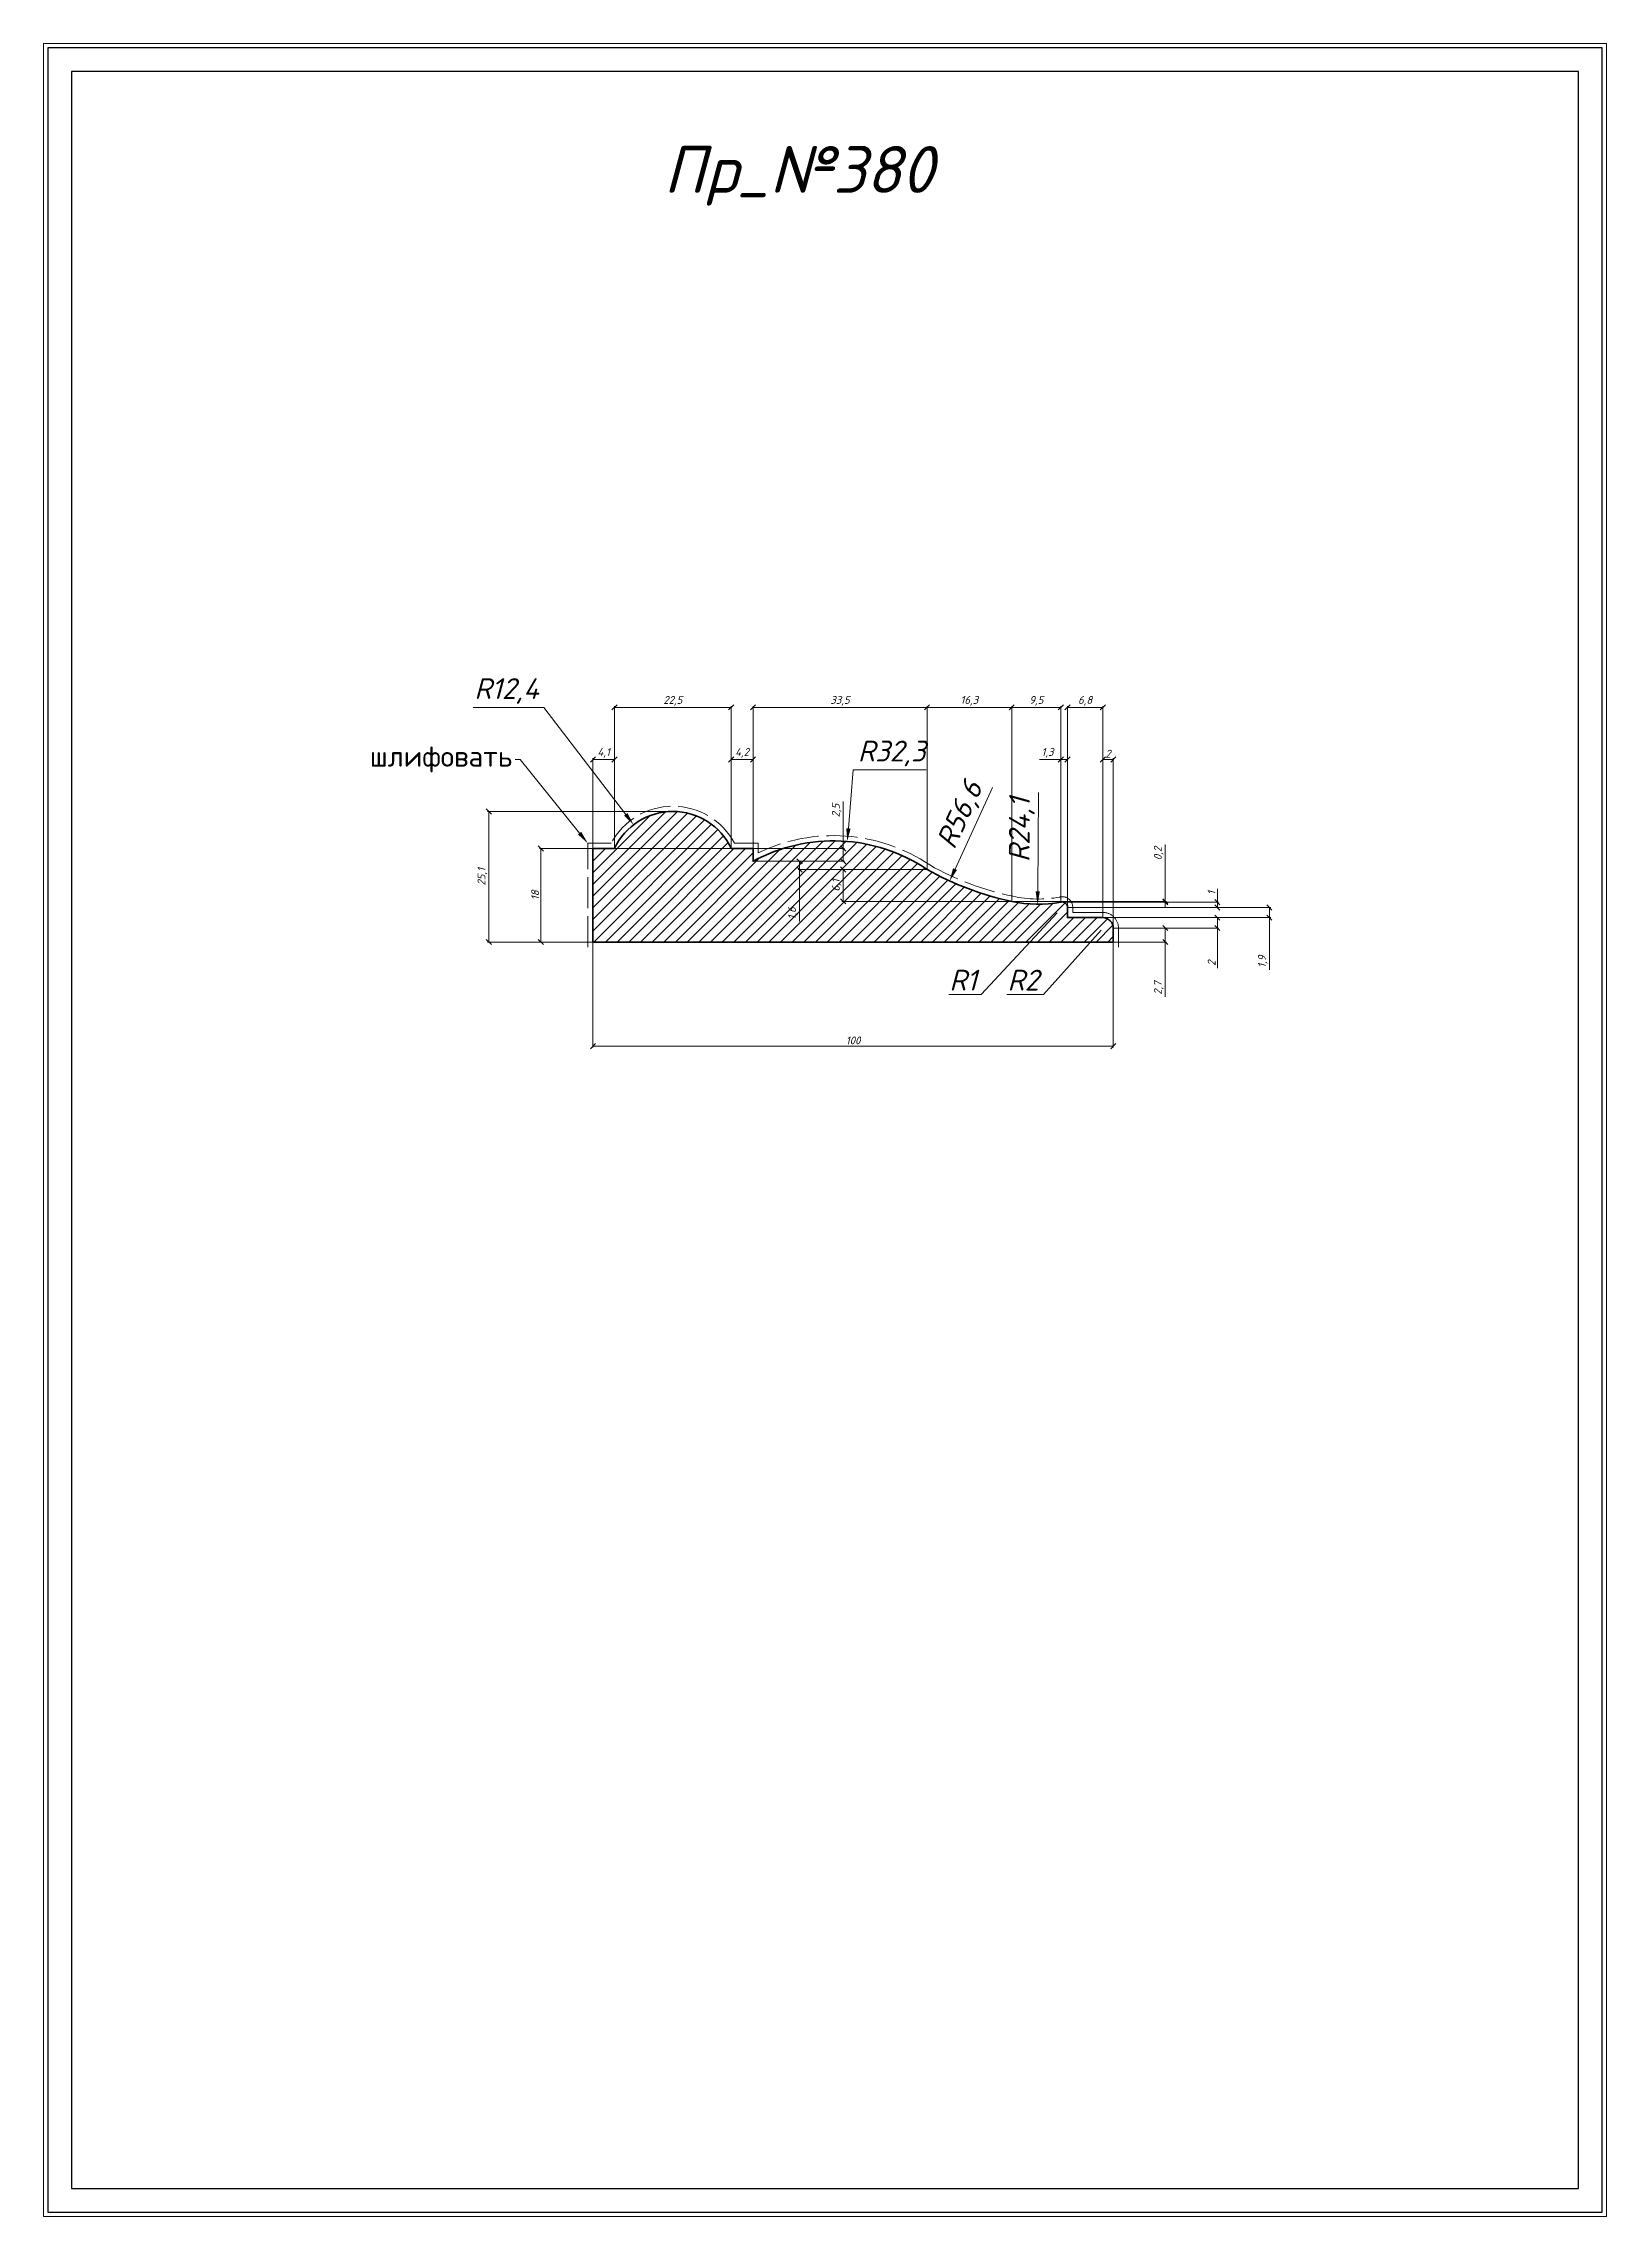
# Model space of a CAD drawing. Header units: millimetres. Extents: x 1588 to 1888, y -6089 to -5672.
import ezdxf
from ezdxf import colors
from ezdxf.entities.mleader import LeaderData, LeaderLine
from ezdxf.math import Vec2, Vec3

# ---------------------------------------------------------------- set-up
doc = ezdxf.new("R2010")
doc.units = ezdxf.units.MM
doc.linetypes.add('ACAD_ISO02W100', pattern=[15, 12, -3])
doc.layers.get('0').update_dxf_attribs({"lineweight": 13})
for name, color, linetype, lineweight in [('Пр_№380', 1, 'Continuous', 35), ('служебный слой ЛИНИИ ПУНКТИРНЫЕ', 7, 'ACAD_ISO02W100', 13), ('служебный слой НАДПИСИ', 7, 'Continuous', 13), ('служебный слой ПОЗИЦИИ', 7, 'Continuous', 13), ('служебный слой РАЗМЕРЫ', 7, 'Continuous', 9), ('служебный слой ШТАМП', 7, 'Continuous', 30), ('служебный слой ШТРИХОВКА', 7, 'Continuous', 5)]:
    doc.layers.add(name, color=color, linetype=linetype, lineweight=lineweight)
doc.styles.add('ЕСКД', font='isocpeur.ttf', dxfattribs={"oblique": 15})
doc.styles.add('ЕСКД штамп_текст', font='isocpeur.ttf')
doc.dimstyles.new('ЕСКД', dxfattribs={"dimtxt": 3.5, "dimasz": 2.5, "dimexe": 0.25, "dimexo": 0, "dimgap": 0.35, "dimtad": 1, "dimdec": 1, "dimzin": 9, "dimtxsty": 'ЕСКД', "dimblk": 'OBLIQUE', "dimcen": 0, "dimclrd": 256, "dimclre": 256, "dimclrt": 256, "dimadec": 1, "dimazin": 0, "dimtfac": 1, "dimtdec": 1, "dimtmove": 0, "dimatfit": 3, "dimldrblk": 'DOTSMALL', "dimfxl": 1, "dimlwd": -1, "dimlwe": -1, "dimarcsym": 0})
doc.dimstyles.new('ЕСКД$4', dxfattribs={"dimtxt": 3.5, "dimasz": 2.5, "dimexe": 0.25, "dimexo": 0, "dimgap": 0.35, "dimtad": 1, "dimtoh": 1, "dimdec": 1, "dimzin": 9, "dimtxsty": 'ЕСКД', "dimblk1": 'OBLIQUE', "dimsah": 1, "dimcen": 0, "dimse1": 1, "dimclrd": 256, "dimclre": 256, "dimclrt": 256, "dimadec": 1, "dimazin": 0, "dimtfac": 1, "dimtdec": 1, "dimtofl": 0, "dimtmove": 0, "dimatfit": 3, "dimldrblk": 'DOTSMALL', "dimfxl": 1, "dimlwd": -1, "dimlwe": -1, "dimarcsym": 2})

# ---------------------------------------------------------------- blocks, each defined once
blk = doc.blocks.new('*D28')
at = {"layer": 'Defpoints', "color": 0, "transparency": 16777216}
for p in [(1778.87, -5813.04, -541.14), (1778.7, -5837.11, -541.14)]:
    blk.add_point(p, dxfattribs=at)
at = {"layer": 'служебный слой РАЗМЕРЫ', "transparency": 16777216}
blk.add_line((1778.85, -5815.64), (1778.72, -5834.61), dxfattribs=at)
blk.add_solid([(1778.3, -5834.61), (1779.13, -5834.62), (1778.7, -5837.11)], dxfattribs=at)
at = {"layer": 'служебный слой РАЗМЕРЫ', "transparency": 16777216, "insert": (1775.65, -5822.8), "char_height": 4, "attachment_point": 5, "rotation": 89.5929, "style": 'ЕСКД'}
blk.add_mtext('R24,1', dxfattribs=at)
blk = doc.blocks.new('_DotSmall')
at = {"color": 0, "linetype": 'ByBlock', "lineweight": -3, "const_width": 0.5}
blk.add_lwpolyline([(-0.0625, 0, 1), (0.0625, 0, 1)], format="xyb", close=True, dxfattribs=at)
blk = doc.blocks.new('_OBLIQUE')
at = {"color": 0, "linetype": 'ByBlock'}
blk.add_line((-0.5, -0.5), (0.5, 0.5), dxfattribs=at)
blk = doc.blocks.new('*D27')
at = {"layer": 'Defpoints', "color": 0, "transparency": 16777216}
for p in [(1742.13, -5825.04, -541.14), (1739.43, -5857.21, -541.14)]:
    blk.add_point(p, dxfattribs=at)
at = {"layer": 'служебный слой РАЗМЕРЫ', "transparency": 16777216}
for p, q in [((1743.28, -5811.29), (1742.34, -5822.55)), ((1757.3, -5811.29), (1743.28, -5811.29))]:
    blk.add_line(p, q, dxfattribs=at)
blk.add_solid([(1741.92, -5822.51), (1742.75, -5822.58), (1742.13, -5825.04)], dxfattribs=at)
at = {"layer": 'служебный слой РАЗМЕРЫ', "transparency": 16777216, "insert": (1750.67, -5808.14), "char_height": 4, "attachment_point": 5, "style": 'ЕСКД'}
blk.add_mtext('R32,3', dxfattribs=at)
blk = doc.blocks.new('*D26')
at = {"layer": 'Defpoints', "color": 0, "transparency": 16777216}
for p in [(1785.34, -5781.12, -541.14), (1761.79, -5832.64, -541.14)]:
    blk.add_point(p, dxfattribs=at)
at = {"layer": 'служебный слой РАЗМЕРЫ', "transparency": 16777216}
blk.add_line((1770.01, -5814.65), (1762.83, -5830.36), dxfattribs=at)
blk.add_solid([(1762.45, -5830.19), (1763.21, -5830.54), (1761.79, -5832.64)], dxfattribs=at)
at = {"layer": 'служебный слой РАЗМЕРЫ', "transparency": 16777216, "insert": (1764.07, -5820.06), "char_height": 4, "attachment_point": 5, "rotation": 65.4369, "style": 'ЕСКД'}
blk.add_mtext('R56,6', dxfattribs=at)
blk = doc.blocks.new('*D25')
at = {"layer": 'Defpoints', "color": 0, "transparency": 16777216}
for p in [(1791.24, -5841.69, -541.14), (1789.91, -5843.18, -541.14)]:
    blk.add_point(p, dxfattribs=at)
at = {"layer": 'служебный слой РАЗМЕРЫ', "transparency": 16777216}
for p, q in [((1779.81, -5854.45), (1790.91, -5842.07)), ((1772.79, -5854.45), (1779.81, -5854.45))]:
    blk.add_line(p, q, dxfattribs=at)
at = {"layer": 'служебный слой РАЗМЕРЫ', "transparency": 16777216, "insert": (1775.92, -5851.7), "char_height": 4, "attachment_point": 5, "style": 'ЕСКД'}
blk.add_mtext('R2', dxfattribs=at)
blk = doc.blocks.new('*D24')
at = {"layer": 'Defpoints', "color": 0, "transparency": 16777216}
for p in [(1782.81, -5838.36, -541.14), (1783.48, -5837.65, -541.14)]:
    blk.add_point(p, dxfattribs=at)
at = {"layer": 'служебный слой РАЗМЕРЫ', "transparency": 16777216}
for p, q in [((1767.86, -5854.45), (1782.43, -5838.77)), ((1761.64, -5854.45), (1767.86, -5854.45))]:
    blk.add_line(p, q, dxfattribs=at)
at = {"layer": 'служебный слой РАЗМЕРЫ', "transparency": 16777216, "insert": (1764.38, -5851.7), "char_height": 4, "attachment_point": 5, "style": 'ЕСКД'}
blk.add_mtext('R1', dxfattribs=at)
blk = doc.blocks.new('*D23')
at = {"layer": 'Defpoints', "color": 0, "transparency": 16777216}
for p in [(1701.06, -5821.83, -541.14), (1708.59, -5831.69, -541.14)]:
    blk.add_point(p, dxfattribs=at)
at = {"layer": 'служебный слой РАЗМЕРЫ', "transparency": 16777216}
for p, q in [((1670.21, -5799.28), (1683.83, -5799.28)), ((1683.83, -5799.28), (1699.54, -5819.84))]:
    blk.add_line(p, q, dxfattribs=at)
blk.add_solid([(1699.87, -5819.59), (1699.21, -5820.09), (1701.06, -5821.83)], dxfattribs=at)
at = {"layer": 'служебный слой РАЗМЕРЫ', "transparency": 16777216, "insert": (1676.64, -5796.13), "char_height": 4, "attachment_point": 5, "style": 'ЕСКД'}
blk.add_mtext('R12,4', dxfattribs=at)
blk = doc.blocks.new('*D22')
at = {"layer": 'Defpoints', "color": 0, "transparency": 16777216}
for p in [(1793.24, -5841.69), (1793.24, -5844.38), (1803.24, -5844.38)]:
    blk.add_point(p, dxfattribs=at)
at = {"layer": 'служебный слой РАЗМЕРЫ', "transparency": 16777216}
for p, q in [((1793.24, -5841.69), (1803.49, -5841.69)), ((1803.24, -5841.69), (1803.24, -5844.38)), ((1793.24, -5844.38), (1803.49, -5844.38)), ((1803.24, -5844.38), (1803.24, -5854.94))]:
    blk.add_line(p, q, dxfattribs=at)
for p, rotation in [((1803.24, -5841.69), 90), ((1803.24, -5844.38), 270)]:
    blk.add_blockref('_OBLIQUE', p, dxfattribs=dict(at, rotation=rotation))
at = {"layer": 'служебный слой РАЗМЕРЫ', "transparency": 16777216, "insert": (1801.99, -5853.23), "char_height": 1.5, "attachment_point": 5, "rotation": 90, "style": 'ЕСКД'}
blk.add_mtext('2,7', dxfattribs=at)
blk = doc.blocks.new('*D21')
at = {"layer": 'Defpoints', "color": 0, "transparency": 16777216}
for p in [(1791.24, -5839.69), (1793.24, -5841.69), (1813.24, -5841.69)]:
    blk.add_point(p, dxfattribs=at)
at = {"layer": 'служебный слой РАЗМЕРЫ', "transparency": 16777216}
for p, q in [((1791.24, -5839.69), (1813.49, -5839.69)), ((1793.24, -5841.69), (1813.49, -5841.69)), ((1813.24, -5839.69), (1813.24, -5841.69)), ((1813.24, -5841.69), (1813.24, -5849.37))]:
    blk.add_line(p, q, dxfattribs=at)
for p, rotation in [((1813.24, -5839.69), 90), ((1813.24, -5841.69), 270)]:
    blk.add_blockref('_OBLIQUE', p, dxfattribs=dict(at, rotation=rotation))
at = {"layer": 'служебный слой РАЗМЕРЫ', "transparency": 16777216, "insert": (1812.14, -5848.44), "char_height": 1.5, "attachment_point": 5, "rotation": 90, "style": 'ЕСКД'}
blk.add_mtext('2', dxfattribs=at)
blk = doc.blocks.new('*D20')
at = {"layer": 'Defpoints', "color": 0, "transparency": 16777216}
for p in [(1784.44, -5837.75), (1784.44, -5839.69), (1823.24, -5839.69)]:
    blk.add_point(p, dxfattribs=at)
at = {"layer": 'служебный слой РАЗМЕРЫ', "transparency": 16777216}
for p, q in [((1784.44, -5837.75), (1823.49, -5837.75)), ((1823.24, -5837.75), (1823.24, -5839.69)), ((1784.44, -5839.69), (1823.49, -5839.69)), ((1823.24, -5839.69), (1823.24, -5849.71))]:
    blk.add_line(p, q, dxfattribs=at)
for p, rotation in [((1823.24, -5837.75), 90), ((1823.24, -5839.69), 270)]:
    blk.add_blockref('_OBLIQUE', p, dxfattribs=dict(at, rotation=rotation))
at = {"layer": 'служебный слой РАЗМЕРЫ', "transparency": 16777216, "insert": (1821.99, -5848.14), "char_height": 1.5, "attachment_point": 5, "rotation": 90, "style": 'ЕСКД'}
blk.add_mtext('1,9', dxfattribs=at)
blk = doc.blocks.new('*D19')
at = {"layer": 'Defpoints', "color": 0, "transparency": 16777216}
for p in [(1783.17, -5836.73), (1784.44, -5837.75), (1813.24, -5836.73)]:
    blk.add_point(p, dxfattribs=at)
at = {"layer": 'служебный слой РАЗМЕРЫ', "transparency": 16777216}
for p, q in [((1813.24, -5836.73), (1813.24, -5834.18)), ((1783.17, -5836.73), (1813.49, -5836.73)), ((1784.44, -5837.75), (1813.49, -5837.75)), ((1813.24, -5837.75), (1813.24, -5836.73))]:
    blk.add_line(p, q, dxfattribs=at)
for p, rotation in [((1813.24, -5836.73), 90), ((1813.24, -5837.75), 270)]:
    blk.add_blockref('_OBLIQUE', p, dxfattribs=dict(at, rotation=rotation))
at = {"layer": 'служебный слой РАЗМЕРЫ', "transparency": 16777216, "insert": (1812.14, -5834.95), "char_height": 1.5, "attachment_point": 5, "rotation": 90, "style": 'ЕСКД'}
blk.add_mtext('1', dxfattribs=at)
blk = doc.blocks.new('*D18')
at = {"layer": 'Defpoints', "color": 0, "transparency": 16777216}
for p in [(1773.72, -5836.56), (1783.17, -5836.73), (1803.24, -5836.73)]:
    blk.add_point(p, dxfattribs=at)
at = {"layer": 'служебный слой РАЗМЕРЫ', "transparency": 16777216}
for p, q in [((1803.24, -5836.56), (1803.24, -5825.65)), ((1773.72, -5836.56), (1803.49, -5836.56)), ((1783.17, -5836.73), (1803.49, -5836.73)), ((1803.24, -5836.73), (1803.24, -5836.56)), ((1803.24, -5836.73), (1803.24, -5837.73))]:
    blk.add_line(p, q, dxfattribs=at)
for p, rotation in [((1803.24, -5836.56), 270), ((1803.24, -5836.73), 90)]:
    blk.add_blockref('_OBLIQUE', p, dxfattribs=dict(at, rotation=rotation))
at = {"layer": 'служебный слой РАЗМЕРЫ', "transparency": 16777216, "insert": (1801.99, -5827.36), "char_height": 1.5, "attachment_point": 5, "rotation": 90, "style": 'ЕСКД'}
blk.add_mtext('0,2', dxfattribs=at)
blk = doc.blocks.new('*D17')
at = {"layer": 'Defpoints', "color": 0, "transparency": 16777216}
for p in [(1757.45, -5830.42), (1741.33, -5836.56), (1773.72, -5836.56)]:
    blk.add_point(p, dxfattribs=at)
at = {"layer": 'служебный слой РАЗМЕРЫ', "transparency": 16777216}
for p, q in [((1757.45, -5830.42), (1741.08, -5830.42)), ((1741.33, -5830.42), (1741.33, -5836.56)), ((1773.72, -5836.56), (1741.08, -5836.56))]:
    blk.add_line(p, q, dxfattribs=at)
for p, rotation in [((1741.33, -5830.42), 90), ((1741.33, -5836.56), 270)]:
    blk.add_blockref('_OBLIQUE', p, dxfattribs=dict(at, rotation=rotation))
at = {"layer": 'служебный слой РАЗМЕРЫ', "transparency": 16777216, "insert": (1740.08, -5833.49), "char_height": 1.5, "attachment_point": 5, "rotation": 90, "style": 'ЕСКД'}
blk.add_mtext('6,1', dxfattribs=at)
blk = doc.blocks.new('*D16')
at = {"layer": 'Defpoints', "color": 0, "transparency": 16777216}
for p in [(1724, -5828.86), (1732.92, -5830.42), (1757.45, -5830.42)]:
    blk.add_point(p, dxfattribs=at)
at = {"layer": 'служебный слой РАЗМЕРЫ', "transparency": 16777216}
for p, q in [((1724, -5828.86), (1733.17, -5828.86)), ((1732.92, -5828.86), (1732.92, -5830.42)), ((1757.45, -5830.42), (1732.67, -5830.42)), ((1732.92, -5830.42), (1732.92, -5840.43))]:
    blk.add_line(p, q, dxfattribs=at)
for p, rotation in [((1732.92, -5828.86), 90), ((1732.92, -5830.42), 270)]:
    blk.add_blockref('_OBLIQUE', p, dxfattribs=dict(at, rotation=rotation))
at = {"layer": 'служебный слой РАЗМЕРЫ', "transparency": 16777216, "insert": (1731.67, -5838.87), "char_height": 1.5, "attachment_point": 5, "rotation": 90, "style": 'ЕСКД'}
blk.add_mtext('1,6', dxfattribs=at)
blk = doc.blocks.new('*D15')
at = {"layer": 'Defpoints', "color": 0, "transparency": 16777216}
for p in [(1697.37, -5826.4), (1724, -5828.86), (1741.33, -5828.86)]:
    blk.add_point(p, dxfattribs=at)
at = {"layer": 'служебный слой РАЗМЕРЫ', "transparency": 16777216}
for p, q in [((1741.33, -5826.4), (1741.33, -5817.4)), ((1697.37, -5826.4), (1741.58, -5826.4)), ((1724, -5828.86), (1741.58, -5828.86)), ((1741.33, -5828.86), (1741.33, -5826.4))]:
    blk.add_line(p, q, dxfattribs=at)
for p, rotation in [((1741.33, -5826.4), 90), ((1741.33, -5828.86), 270)]:
    blk.add_blockref('_OBLIQUE', p, dxfattribs=dict(at, rotation=rotation))
at = {"layer": 'служебный слой РАЗМЕРЫ', "transparency": 16777216, "insert": (1740.08, -5819.11), "char_height": 1.5, "attachment_point": 5, "rotation": 90, "style": 'ЕСКД'}
blk.add_mtext('2,5', dxfattribs=at)
blk = doc.blocks.new('*D13')
at = {"layer": 'Defpoints', "color": 0, "transparency": 16777216}
for p in [(1793.24, -5809.28), (1791.24, -5839.69), (1793.24, -5843.04)]:
    blk.add_point(p, dxfattribs=at)
at = {"layer": 'служебный слой РАЗМЕРЫ', "transparency": 16777216}
for p, q in [((1791.24, -5839.69), (1791.24, -5809.03)), ((1791.24, -5809.28), (1793.24, -5809.28)), ((1793.24, -5843.04), (1793.24, -5809.03))]:
    blk.add_line(p, q, dxfattribs=at)
at = {"layer": 'служебный слой РАЗМЕРЫ', "transparency": 16777216, "rotation": 180}
blk.add_blockref('_OBLIQUE', (1791.24, -5809.28), dxfattribs=at)
at = {"layer": 'служебный слой РАЗМЕРЫ', "transparency": 16777216}
blk.add_blockref('_OBLIQUE', (1793.24, -5809.28), dxfattribs=at)
at = {"layer": 'служебный слой РАЗМЕРЫ', "transparency": 16777216, "insert": (1792.24, -5808.18), "char_height": 1.5, "attachment_point": 5, "style": 'ЕСКД'}
blk.add_mtext('2', dxfattribs=at)
blk = doc.blocks.new('*D12')
at = {"layer": 'Defpoints', "color": 0, "transparency": 16777216}
for p in [(1791.24, -5799.28), (1784.44, -5838.72), (1791.24, -5839.69)]:
    blk.add_point(p, dxfattribs=at)
at = {"layer": 'служебный слой РАЗМЕРЫ', "transparency": 16777216}
for p, q in [((1784.44, -5838.72), (1784.44, -5799.03)), ((1784.44, -5799.28), (1791.24, -5799.28)), ((1791.24, -5839.69), (1791.24, -5799.03))]:
    blk.add_line(p, q, dxfattribs=at)
at = {"layer": 'служебный слой РАЗМЕРЫ', "transparency": 16777216, "rotation": 180}
blk.add_blockref('_OBLIQUE', (1784.44, -5799.28), dxfattribs=at)
at = {"layer": 'служебный слой РАЗМЕРЫ', "transparency": 16777216}
blk.add_blockref('_OBLIQUE', (1791.24, -5799.28), dxfattribs=at)
at = {"layer": 'служебный слой РАЗМЕРЫ', "transparency": 16777216, "insert": (1787.84, -5798.03), "char_height": 1.5, "attachment_point": 5, "style": 'ЕСКД'}
blk.add_mtext('6,8', dxfattribs=at)
blk = doc.blocks.new('*D11')
at = {"layer": 'Defpoints', "color": 0, "transparency": 16777216}
for p in [(1783.17, -5809.28), (1783.17, -5836.73, -541.14), (1784.44, -5837.75)]:
    blk.add_point(p, dxfattribs=at)
at = {"layer": 'служебный слой РАЗМЕРЫ', "transparency": 16777216}
for p, q in [((1783.17, -5809.28), (1779.05, -5809.28)), ((1783.17, -5836.73), (1783.17, -5809.03)), ((1784.44, -5809.28), (1783.17, -5809.28)), ((1784.44, -5837.75), (1784.44, -5809.03))]:
    blk.add_line(p, q, dxfattribs=at)
at = {"layer": 'служебный слой РАЗМЕРЫ', "transparency": 16777216, "rotation": 180}
blk.add_blockref('_OBLIQUE', (1783.17, -5809.28), dxfattribs=at)
at = {"layer": 'служебный слой РАЗМЕРЫ', "transparency": 16777216}
blk.add_blockref('_OBLIQUE', (1784.44, -5809.28), dxfattribs=at)
at = {"layer": 'служебный слой РАЗМЕРЫ', "transparency": 16777216, "insert": (1780.61, -5808.03), "char_height": 1.5, "attachment_point": 5, "style": 'ЕСКД'}
blk.add_mtext('1,3', dxfattribs=at)
blk = doc.blocks.new('*D10')
at = {"layer": 'Defpoints', "color": 0, "transparency": 16777216}
for p in [(1783.17, -5799.28), (1773.72, -5836.56), (1783.17, -5836.73)]:
    blk.add_point(p, dxfattribs=at)
at = {"layer": 'служебный слой РАЗМЕРЫ', "transparency": 16777216}
for p, q in [((1773.72, -5836.56), (1773.72, -5799.03)), ((1773.72, -5799.28), (1783.17, -5799.28)), ((1783.17, -5836.73), (1783.17, -5799.03))]:
    blk.add_line(p, q, dxfattribs=at)
at = {"layer": 'служебный слой РАЗМЕРЫ', "transparency": 16777216, "rotation": 180}
blk.add_blockref('_OBLIQUE', (1773.72, -5799.28), dxfattribs=at)
at = {"layer": 'служебный слой РАЗМЕРЫ', "transparency": 16777216}
blk.add_blockref('_OBLIQUE', (1783.17, -5799.28), dxfattribs=at)
at = {"layer": 'служебный слой РАЗМЕРЫ', "transparency": 16777216, "insert": (1778.45, -5798.03), "char_height": 1.5, "attachment_point": 5, "style": 'ЕСКД'}
blk.add_mtext('9,5', dxfattribs=at)
blk = doc.blocks.new('*D9')
at = {"layer": 'Defpoints', "color": 0, "transparency": 16777216}
for p in [(1773.72, -5799.28), (1757.45, -5830.42), (1773.72, -5836.56)]:
    blk.add_point(p, dxfattribs=at)
at = {"layer": 'служебный слой РАЗМЕРЫ', "transparency": 16777216}
for p, q in [((1757.45, -5830.42), (1757.45, -5799.03)), ((1757.45, -5799.28), (1773.72, -5799.28)), ((1773.72, -5836.56), (1773.72, -5799.03))]:
    blk.add_line(p, q, dxfattribs=at)
at = {"layer": 'служебный слой РАЗМЕРЫ', "transparency": 16777216, "rotation": 180}
blk.add_blockref('_OBLIQUE', (1757.45, -5799.28), dxfattribs=at)
at = {"layer": 'служебный слой РАЗМЕРЫ', "transparency": 16777216}
blk.add_blockref('_OBLIQUE', (1773.72, -5799.28), dxfattribs=at)
at = {"layer": 'служебный слой РАЗМЕРЫ', "transparency": 16777216, "insert": (1765.58, -5798.03), "char_height": 1.5, "attachment_point": 5, "style": 'ЕСКД'}
blk.add_mtext('16,3', dxfattribs=at)
blk = doc.blocks.new('*D8')
at = {"layer": 'Defpoints', "color": 0, "transparency": 16777216}
for p in [(1757.45, -5799.28), (1724, -5826.4), (1757.45, -5830.42)]:
    blk.add_point(p, dxfattribs=at)
at = {"layer": 'служебный слой РАЗМЕРЫ', "transparency": 16777216}
for p, q in [((1724, -5826.4), (1724, -5799.03)), ((1724, -5799.28), (1757.45, -5799.28)), ((1757.45, -5830.42), (1757.45, -5799.03))]:
    blk.add_line(p, q, dxfattribs=at)
at = {"layer": 'служебный слой РАЗМЕРЫ', "transparency": 16777216, "rotation": 180}
blk.add_blockref('_OBLIQUE', (1724, -5799.28), dxfattribs=at)
at = {"layer": 'служебный слой РАЗМЕРЫ', "transparency": 16777216}
blk.add_blockref('_OBLIQUE', (1757.45, -5799.28), dxfattribs=at)
at = {"layer": 'служебный слой РАЗМЕРЫ', "transparency": 16777216, "insert": (1740.72, -5798.03), "char_height": 1.5, "attachment_point": 5, "style": 'ЕСКД'}
blk.add_mtext('33,5', dxfattribs=at)
blk = doc.blocks.new('*D7')
at = {"layer": 'Defpoints', "color": 0, "transparency": 16777216}
for p in [(1724, -5809.28), (1719.82, -5826.4), (1724, -5826.4)]:
    blk.add_point(p, dxfattribs=at)
at = {"layer": 'служебный слой РАЗМЕРЫ', "transparency": 16777216}
for p, q in [((1719.82, -5826.4), (1719.82, -5809.03)), ((1719.82, -5809.28), (1724, -5809.28)), ((1724, -5826.4), (1724, -5809.03))]:
    blk.add_line(p, q, dxfattribs=at)
at = {"layer": 'служебный слой РАЗМЕРЫ', "transparency": 16777216, "rotation": 180}
blk.add_blockref('_OBLIQUE', (1719.82, -5809.28), dxfattribs=at)
at = {"layer": 'служебный слой РАЗМЕРЫ', "transparency": 16777216}
blk.add_blockref('_OBLIQUE', (1724, -5809.28), dxfattribs=at)
at = {"layer": 'служебный слой РАЗМЕРЫ', "transparency": 16777216, "insert": (1721.91, -5808.03), "char_height": 1.5, "attachment_point": 5, "style": 'ЕСКД'}
blk.add_mtext('4,2', dxfattribs=at)
blk = doc.blocks.new('*D6')
at = {"layer": 'Defpoints', "color": 0, "transparency": 16777216}
for p in [(1719.82, -5799.28), (1697.37, -5826.4), (1719.82, -5826.4)]:
    blk.add_point(p, dxfattribs=at)
at = {"layer": 'служебный слой РАЗМЕРЫ', "transparency": 16777216}
for p, q in [((1697.37, -5826.4), (1697.37, -5799.03)), ((1697.37, -5799.28), (1719.82, -5799.28)), ((1719.82, -5826.4), (1719.82, -5799.03))]:
    blk.add_line(p, q, dxfattribs=at)
at = {"layer": 'служебный слой РАЗМЕРЫ', "transparency": 16777216, "rotation": 180}
blk.add_blockref('_OBLIQUE', (1697.37, -5799.28), dxfattribs=at)
at = {"layer": 'служебный слой РАЗМЕРЫ', "transparency": 16777216}
blk.add_blockref('_OBLIQUE', (1719.82, -5799.28), dxfattribs=at)
at = {"layer": 'служебный слой РАЗМЕРЫ', "transparency": 16777216, "insert": (1708.59, -5798.03), "char_height": 1.5, "attachment_point": 5, "style": 'ЕСКД'}
blk.add_mtext('22,5', dxfattribs=at)
blk = doc.blocks.new('*D5')
at = {"layer": 'Defpoints', "color": 0, "transparency": 16777216}
for p in [(1697.37, -5809.28), (1693.24, -5826.4), (1697.37, -5826.4)]:
    blk.add_point(p, dxfattribs=at)
at = {"layer": 'служебный слой РАЗМЕРЫ', "transparency": 16777216}
for p, q in [((1693.24, -5826.4), (1693.24, -5809.03)), ((1693.24, -5809.28), (1697.37, -5809.28)), ((1697.37, -5826.4), (1697.37, -5809.03))]:
    blk.add_line(p, q, dxfattribs=at)
at = {"layer": 'служебный слой РАЗМЕРЫ', "transparency": 16777216, "rotation": 180}
blk.add_blockref('_OBLIQUE', (1693.24, -5809.28), dxfattribs=at)
at = {"layer": 'служебный слой РАЗМЕРЫ', "transparency": 16777216}
blk.add_blockref('_OBLIQUE', (1697.37, -5809.28), dxfattribs=at)
at = {"layer": 'служебный слой РАЗМЕРЫ', "transparency": 16777216, "insert": (1695.31, -5808.03), "char_height": 1.5, "attachment_point": 5, "style": 'ЕСКД'}
blk.add_mtext('4,1', dxfattribs=at)
blk = doc.blocks.new('*D4')
at = {"layer": 'Defpoints', "color": 0, "transparency": 16777216}
for p in [(1673.24, -5819.28), (1708.59, -5819.28), (1693.24, -5844.38)]:
    blk.add_point(p, dxfattribs=at)
at = {"layer": 'служебный слой РАЗМЕРЫ', "transparency": 16777216}
for p, q in [((1708.59, -5819.28), (1672.99, -5819.28)), ((1673.24, -5844.38), (1673.24, -5819.28)), ((1693.24, -5844.38), (1672.99, -5844.38))]:
    blk.add_line(p, q, dxfattribs=at)
for p, rotation in [((1673.24, -5819.28), 90), ((1673.24, -5844.38), 270)]:
    blk.add_blockref('_OBLIQUE', p, dxfattribs=dict(at, rotation=rotation))
at = {"layer": 'служебный слой РАЗМЕРЫ', "transparency": 16777216, "insert": (1671.99, -5831.83), "char_height": 1.5, "attachment_point": 5, "rotation": 90, "style": 'ЕСКД'}
blk.add_mtext('25,1', dxfattribs=at)

msp = doc.modelspace()

# ---------------------------------------------------------------- hatches: boundary and pattern name
at = {"layer": 'служебный слой ШТРИХОВКА'}
h = msp.add_hatch(dxfattribs=at)
h.set_pattern_fill('ANSI31', color=256, scale=0.5, style=0)
h.set_pattern_definition([(45, (-0.8108, -1701.4085), (-1.122532, 1.122532), [])])
h.paths.add_polyline_path([(1757.45, -5830.42, 0.279621), (1724, -5828.86), (1724, -5826.4), (1719.82, -5826.4, 0.634268), (1697.37, -5826.4), (1693.24, -5826.4), (1693.24, -5844.38), (1793.24, -5844.38), (1793.24, -5841.69, 0.414214), (1791.24, -5839.69), (1784.44, -5839.69), (1784.44, -5837.75, 0.542923), (1783.17, -5836.73, -0.099157), (1773.72, -5836.56, -0.077209)])
h.paths.add_polyline_path([(1733.97, -5842.97), (1733.97, -5834.77), (1724.37, -5834.77), (1724.37, -5842.97)], flags=24)
h.paths.add_polyline_path([(1742.38, -5837.59), (1742.38, -5829.39), (1732.78, -5829.39), (1732.78, -5837.59)], flags=24)

# ---------------------------------------------------------------- linework, layer by layer
at = {"layer": 'Пр_№380', "elevation": -541.14}
msp.add_lwpolyline([(1693.24, -5844.38), (1693.24, -5826.4), (1697.37, -5826.4, -0.634268), (1719.82, -5826.4), (1724, -5826.4), (1724, -5828.86, -0.279621), (1757.45, -5830.42, 0.077209), (1773.72, -5836.56, 0.099157), (1783.17, -5836.73, -0.542923), (1784.44, -5837.75), (1784.44, -5839.69), (1791.24, -5839.69, -0.414214), (1793.24, -5841.69), (1793.24, -5844.38)], format="xyb", close=True, dxfattribs=at)
at = {"layer": 'служебный слой ЛИНИИ ПУНКТИРНЫЕ', "ltscale": 0.5, "elevation": -541.14}
msp.add_lwpolyline([(1692.24, -5845.38), (1692.24, -5825.4), (1696.75, -5825.4, -0.60121), (1720.44, -5825.4), (1725, -5825.4), (1725, -5827.22, -0.265898), (1757.97, -5829.57, 0.077057), (1773.93, -5835.58, 0.098599), (1782.94, -5835.75, -0.519937), (1785.44, -5837.79), (1785.44, -5838.69), (1791.24, -5838.69, -0.414214), (1794.24, -5841.69), (1794.24, -5845.38)], format="xyb", dxfattribs=at)
at = {"layer": 'служебный слой ШТАМП', "color": 6, "lineweight": 5, "ltscale": 100}
msp.add_lwpolyline([(1888.04, -5671.69), (1587.63, -5671.69), (1587.63, -6089.32), (1888.04, -6089.32)], close=True, dxfattribs=at)
at = {"layer": 'служебный слой ШТАМП', "color": 7, "ltscale": 100}
for points in [[(1887.18, -5672.55), (1588.5, -5672.55), (1588.5, -6088.46), (1887.18, -6088.46)], [(1882.65, -5677.08), (1593.03, -5677.08), (1593.03, -6083.93), (1882.65, -6083.93)]]:
    msp.add_lwpolyline(points, close=True, dxfattribs=at)

# ---------------------------------------------------------------- texts
at = {"layer": 'служебный слой НАДПИСИ', "style": 'ЕСКД', "oblique": 15}
msp.add_text('Пр_№380', height=9, dxfattribs=at).set_placement((1706.81, -5700.4))

# ---------------------------------------------------------------- dimensions: what is measured, and where the dimension line sits
at = {"layer": 'служебный слой РАЗМЕРЫ'}
for center, mpoint, picture, middle in [((1785.34, -5781.12, -541.14), (1761.79, -5832.64, -541.14), '*D26', (1766.94, -5821.37)), ((1708.59, -5831.69, -541.14), (1701.06, -5821.83, -541.14), '*D23', (1676.64, -5799.28)), ((1739.43, -5857.21, -541.14), (1742.13, -5825.04, -541.14), '*D27', (1750.67, -5811.29)), ((1778.87, -5813.04, -541.14), (1778.7, -5837.11, -541.14), '*D28', (1778.8, -5822.82)), ((1783.48, -5837.65, -541.14), (1782.81, -5838.36, -541.14), '*D24', (1764.38, -5854.45)), ((1791.24, -5841.69, -541.14), (1789.91, -5843.18, -541.14), '*D25', (1775.92, -5854.45))]:
    dim = msp.add_radius_dim(center=center, mpoint=mpoint, dimstyle='ЕСКД$4', override={"dimtxt": 4, "dimasz": 2.5, "dimgap": 0.75}, dxfattribs=at)
    dim.commit()
    dim.dimension.update_dxf_attribs({"geometry": picture, "text_midpoint": middle, "dimtype": 132})
for base, p1, p2, picture, middle in [((1719.8191, -5799.2781), (1697.3661, -5826.3987), (1719.8191, -5826.3987), '*D6', (1708.5926, -5798.0281)), ((1757.4462, -5799.2781), (1723.9951, -5826.3987), (1757.4462, -5830.4199), '*D8', (1740.7207, -5798.0281)), ((1773.72, -5799.28), (1757.45, -5830.42), (1773.72, -5836.56), '*D9', (1765.58, -5798.03)), ((1783.1738, -5799.2781), (1773.7176, -5836.5574), (1783.1738, -5836.7279), '*D10', (1778.4457, -5798.0281)), ((1791.24, -5799.28), (1784.44, -5838.72), (1791.24, -5839.69), '*D12', (1787.84, -5798.03)), ((1697.37, -5809.28), (1693.24, -5826.4), (1697.37, -5826.4), '*D5', (1695.31, -5808.03)), ((1724, -5809.28), (1719.82, -5826.4), (1724, -5826.4), '*D7', (1721.91, -5808.03)), ((1783.17, -5809.28), (1784.44, -5837.75), (1783.17, -5836.73, -541.14), '*D11', (1780.61, -5808.03)), ((1793.24, -5809.28), (1791.24, -5839.69), (1793.24, -5843.04), '*D13', (1792.24, -5808.18))]:
    dim = msp.add_linear_dim(base=base, p1=p1, p2=p2, dimstyle='ЕСКД', override={"dimtxt": 1.5, "dimasz": 1}, dxfattribs=at)
    dim.commit()
    dim.dimension.update_dxf_attribs({"geometry": picture, "text_midpoint": middle})
for base, p1, p2, picture, middle in [((1741.33, -5828.86), (1697.37, -5826.4), (1724, -5828.86), '*D15', (1741.33, -5819.11)), ((1803.24, -5836.73), (1773.72, -5836.56), (1783.17, -5836.73), '*D18', (1803.24, -5827.36)), ((1732.92, -5830.42), (1724, -5828.86), (1757.45, -5830.42), '*D16', (1732.92, -5838.87)), ((1741.33, -5836.56), (1757.45, -5830.42), (1773.72, -5836.56), '*D17', (1741.33, -5833.49)), ((1823.24, -5839.69), (1784.44, -5837.75), (1784.44, -5839.69), '*D20', (1823.24, -5848.14)), ((1813.24, -5841.69), (1791.24, -5839.69), (1793.24, -5841.69), '*D21', (1813.24, -5848.44)), ((1803.24, -5844.38), (1793.24, -5841.69), (1793.24, -5844.38), '*D22', (1803.24, -5853.23))]:
    dim = msp.add_linear_dim(base=base, p1=p1, p2=p2, angle=90, dimstyle='ЕСКД', override={"dimtxt": 1.5, "dimasz": 1}, dxfattribs=at)
    dim.commit()
    dim.dimension.update_dxf_attribs({"geometry": picture, "text_midpoint": middle, "dimtype": 128})
for base, p1, p2, picture, middle in [((1673.24, -5819.28), (1693.24, -5844.38), (1708.59, -5819.28), '*D4', (1671.99, -5831.83)), ((1813.24, -5836.73), (1784.44, -5837.75), (1783.17, -5836.73), '*D19', (1812.14, -5834.95))]:
    dim = msp.add_linear_dim(base=base, p1=p1, p2=p2, angle=90, dimstyle='ЕСКД', override={"dimtxt": 1.5, "dimasz": 1}, dxfattribs=at)
    dim.commit()
    dim.dimension.update_dxf_attribs({"geometry": picture, "text_midpoint": middle})
msp.add_linear_dim(base=(1683.24, -5826.4), p1=(1693.24, -5844.38), p2=(1693.24, -5826.4), angle=90, dimstyle='ЕСКД', override={"dimtxt": 1.5, "dimasz": 1}, dxfattribs=at).render()
msp.add_linear_dim(base=(1793.24, -5864.38), p1=(1693.24, -5844.38), p2=(1793.24, -5844.38), dimstyle='ЕСКД', override={"dimtxt": 1.5, "dimasz": 1}, dxfattribs=at).render()

# ---------------------------------------------------------------- leaders
at = {"layer": 'служебный слой ПОЗИЦИИ'}
ml = msp.add_multileader_mtext('Standard', dxfattribs=at)
ml.set_content('\\A1;шлифовать', color=256, style='ЕСКД штамп_текст')
ml.set_leader_properties(color=256, linetype='ByLayer', lineweight=-1)
ml.build(insert=Vec2(0, 0))
ml.multileader.update_dxf_attribs({"dogleg_length": 1, "arrow_head_size": 2.5})
ctx = ml.context
ctx.base_point, ctx.arrow_head_size, ctx.landing_gap_size, ctx.plane_origin = Vec3(1650.07, -5809.28), 2.5, 0.5, Vec3(1694, -5804.93)
ctx.text_align_type = 2
notes = []
notes.append((ctx, [(0, (1, 1, 0), (1679.27, -5809.28), (-1, 0), 1, [(0, [(1692.24, -5825.4)], 0, [])])]))
ctx.mtext.insert, ctx.mtext.alignment, ctx.mtext.flow_direction = Vec3(1677.77, -5806.68), 3, 5
for ctx, leaders in notes:
    for number, flags, end, landing, length, lines in leaders:
        leader = LeaderData()
        leader.index, (leader.has_last_leader_line, leader.has_dogleg_vector, leader.attachment_direction) = number, flags
        leader.last_leader_point, leader.dogleg_vector, leader.dogleg_length = Vec3(end), Vec3(landing), length
        for number, points, colour, breaks in lines:
            line = LeaderLine()
            line.index, line.vertices, line.color, line.breaks = number, Vec3.list(points), colors.encode_raw_color(colour), breaks
            leader.lines.append(line)
        ctx.leaders.append(leader)

doc.saveas('drawing.dxf')
